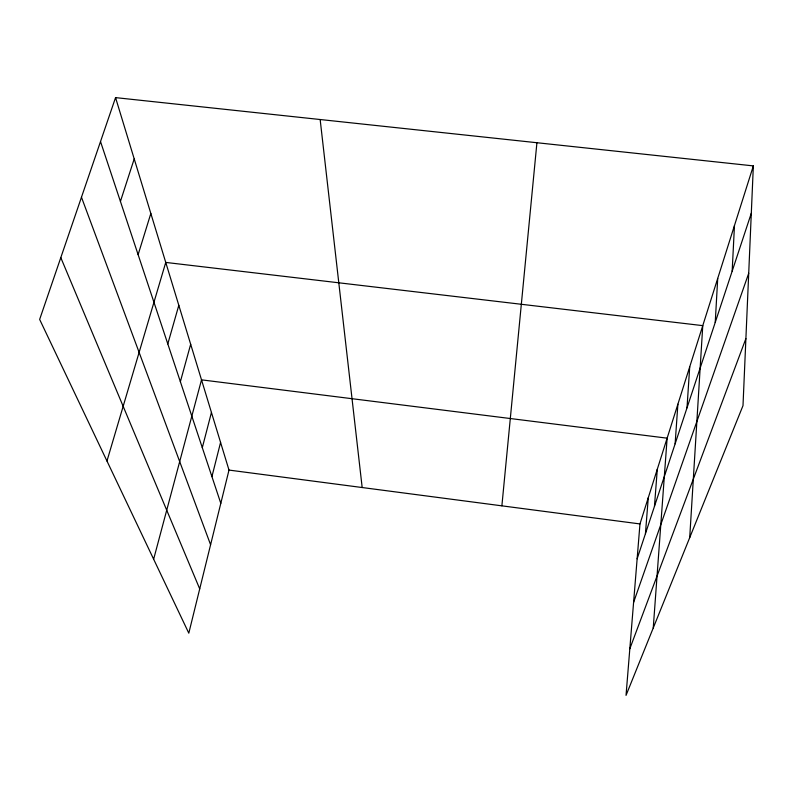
<?xml version="1.0" encoding="UTF-8"?>
<svg xmlns="http://www.w3.org/2000/svg" width="793" height="793" viewBox="0 0 793 793"><rect width="100%" height="100%" fill="white"/><g stroke="black" fill="none" stroke-linecap="round" stroke-linejoin="round"><path stroke-width="1.19" d="M753.35 165.896L743.001 405.639L626.034 695.382L639.971 523.935L753.35 165.896L115.55 97.618L39.65 319.43L188.803 633.161L228.999 470.08L115.55 97.618M732.167 271.156L734.467 225.539M715.236 322.414L717.715 278.422M689.712 537.654L702.767 325.636L165.747 262.424L106.966 461.02M687.006 407.86L689.712 366.862M675.121 443.842L677.886 404.192M653.244 627.977L667.131 438.172L201.511 379.847L153.644 559.194M654.463 506.36L657.298 469.228M645.433 533.699L648.278 497.707M501.88 505.835L536.92 142.73M211.929 476.633L220.573 442.415M202.304 447.678L211.444 412.439M180.368 381.711L190.677 344.281M167.799 343.924L178.812 305.305M138.121 254.652L150.839 213.486M120.427 201.432L134.215 158.897M637.136 558.827L751.308 213.218M633.597 602.363L748.711 273.288M629.82 648.763L745.896 338.611M228.999 470.08L639.971 523.935M60.803 257.626L199.717 588.872M81.471 197.229L210.591 544.751M100.513 141.56L220.801 503.317M320.154 119.525L362.173 487.526"/></g></svg>
